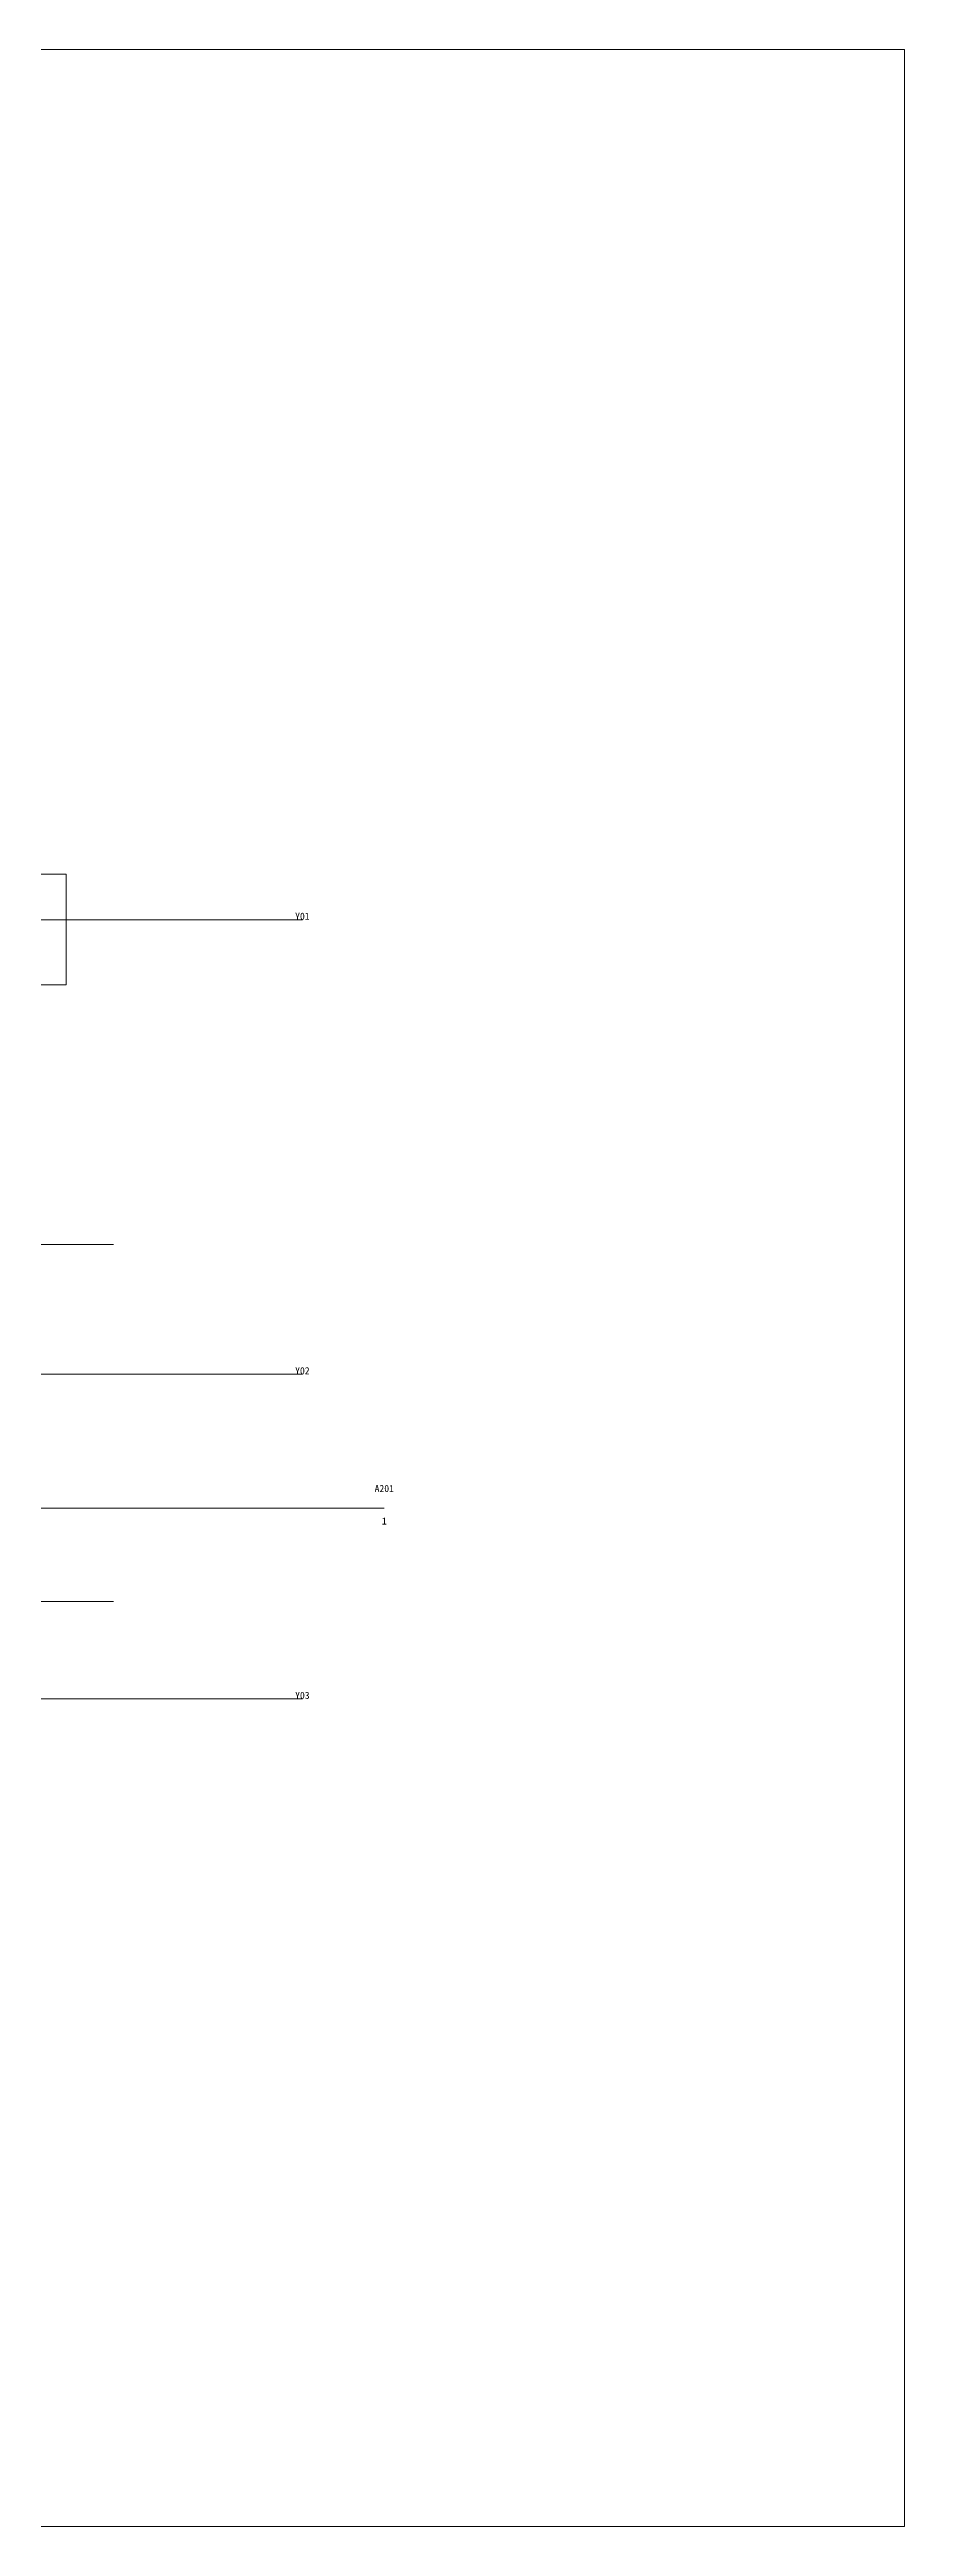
# Model space of a CAD drawing. Header units: metres. Extents: x -15 to 373, y -62 to 319.
# Drawn here: x 241.7 to 373.5, y -62 to 319.5 of the extents above; entities that cross this region are included whole.
import ezdxf
from ezdxf.enums import TextEntityAlignment as Align

# ---------------------------------------------------------------- set-up
doc = ezdxf.new("R2010")
doc.units = ezdxf.units.M
for name, color, linetype in [('A-ANNO', 7, 'Continuous'), ('A-GRID', 7, 'Continuous'), ('A-TEXT', 7, 'Continuous'), ('MAT-NULL', 7, 'Continuous'), ('MAT-SAND', 7, 'Continuous')]:
    doc.layers.add(name, color=color, linetype=linetype)

msp = doc.modelspace()

# ---------------------------------------------------------------- linework, layer by layer
at = {"layer": 'A-ANNO', "linetype": 'Continuous', "lineweight": 18, "true_color": 0x000000}
for p, q in [((20.21, 185.46), (280.69, 185.46)), ((238.81, 135.46), (251.58, 135.46)), ((20.21, 115.46), (280.69, 115.46)), ((43.31, 94.82), (293.31, 94.82)), ((202.34, 80.46), (251.58, 80.46)), ((202.34, 80.46), (251.58, 80.46)), ((20.21, 65.46), (280.69, 65.46))]:
    msp.add_line(p, q, dxfattribs=at)
at = {"layer": 'MAT-NULL', "linetype": 'Continuous', "lineweight": 5}
for points in [[(244.31, 192.46), (227.31, 192.46)], [(244.31, 175.46), (244.31, 192.46)], [(227.31, 175.46), (244.31, 175.46)]]:
    msp.add_lwpolyline(points, dxfattribs=at)
at = {"layer": 'MAT-SAND', "linetype": 'Continuous', "lineweight": 5}
for points in [[(373.48, 319.49), (-14.55, 319.49)], [(373.48, 319.49), (373.48, -61.99)], [(244.31, 192.46), (244.31, 192.46)], [(244.31, 192.46), (244.31, 192.46)], [(244.31, 175.46), (244.31, 175.46)], [(373.48, -61.99), (-14.55, -61.99)]]:
    msp.add_lwpolyline(points, dxfattribs=at)

# ---------------------------------------------------------------- texts
at = {"layer": 'A-GRID', "linetype": 'Continuous', "lineweight": 18, "true_color": 0x000000}
for s, p in [('Y01', (280.69, 185.46)), ('Y02', (280.69, 115.46)), ('Y03', (280.69, 65.46))]:
    msp.add_text(s, height=1.093, dxfattribs=at).set_placement(p, align=Align.CENTER)
at = {"layer": 'A-TEXT', "linetype": 'Continuous', "lineweight": 18, "true_color": 0x000000}
for s, height, p in [('A201', 1.093, (293.31, 97.32)), ('1', 1.09, (293.31, 92.32))]:
    msp.add_text(s, height=height, dxfattribs=at).set_placement(p, align=Align.CENTER)

doc.saveas('drawing.dxf')
